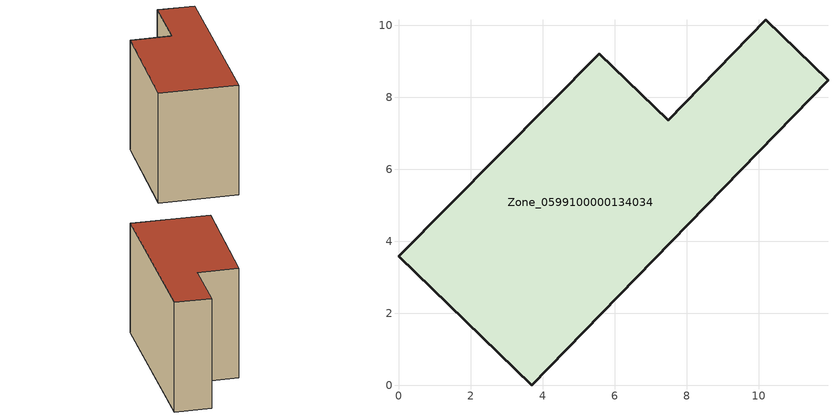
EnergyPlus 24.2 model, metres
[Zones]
Zone_0599100000134034
 floor ground (C_G): 3.7,0 0,3.59 5.57,9.21 7.49,7.36 10.2,10.16 11.93,8.48 z0
 wall outside (C_F): 3.7,0 11.93,8.48 10.2,10.16 7.49,7.36 5.57,9.21 0,3.59 3.7,0 z0:7.58
 roof outside (C_R): 0,3.59 3.7,0 11.93,8.48 10.2,10.16 7.49,7.36 5.57,9.21 z7.58
[BUILDING]
Pand.0599100000134034: North Axis=0; Terrain=City; Loads Convergence Tolerance Value=0.04; Temperature Convergence Tolerance Value=0.4; Solar Distribution=FullExterior; Maximum Number of Warmup Days=25; Minimum Number of Warmup Days=1
[Site:Location]
Rotterdam.The.Hague.AP_ZH_NLD Design_Conditions: Latitude=51.96; Longitude=4.45; Time Zone=1; Elevation=-4.5
[SITE:GROUNDTEMPERATURE:BUILDINGSURFACE]
18, 18, 18, 18, 18, 18, 18, 18, 18, 18, 18, 18
[MATERIAL] Thermal Absorptance=0.9; Solar Absorptance=0.7; Visible Absorptance=0.7
Name | Roughness | Thickness | Conductivity | Density | Specific Heat
G.TC.1946 | MediumSmooth | 0.15 | 1 | 540 | 1210
F.TC.1946 | Rough | 0.3 | 0.857143 | 1920 | 840
R.TC.1946 | MediumRough | 0.2 | 0.909091 | 1500 | 1000
[CONSTRUCTION]
C_G: G.TC.1946
C_F: F.TC.1946
C_R: R.TC.1946
[ZONE]
Zone_0599100000134034: Type=1; Multiplier=1; Ceiling Height=Autocalculate; Volume=Autocalculate; Floor Area=autocalculate; Part of Total Floor Area=Yes
[ZONEINFILTRATION:DESIGNFLOWRATE]
Infil_Zone_0599100000134034: Zone or ZoneList or Space or SpaceList=Zone_0599100000134034; Schedule=AlwaysOn; Design Flow Rate Calculation Method=Flow/Area; Flow Rate per Floor Area=0.003; Constant Term Coefficient=1; Temperature Term Coefficient=0; Velocity Term Coefficient=0; Velocity Squared Term Coefficient=0
[HVACTEMPLATE:ZONE:IDEALLOADSAIRSYSTEM]
Zone_0599100000134034: Maximum Heating Supply Air Temperature=50; Minimum Cooling Supply Air Temperature=13; Maximum Heating Supply Air Humidity Ratio=0.0156; Minimum Cooling Supply Air Humidity Ratio=0.0077; Heating Limit=NoLimit; Cooling Limit=NoLimit; Dehumidification Control Type=ConstantSensibleHeatRatio; Cooling Sensible Heat Ratio=0.7; Dehumidification Setpoint=60; Humidification Control Type=None; Humidification Setpoint=30; Outdoor Air Method=None; Outdoor Air Flow Rate per Person=0.00944; Outdoor Air Flow Rate per Zone Floor Area=0; Outdoor Air Flow Rate per Zone=0; Demand Controlled Ventilation Type=None; Outdoor Air Economizer Type=NoEconomizer; Heat Recovery Type=None; Sensible Heat Recovery Effectiveness=0.7; Latent Heat Recovery Effectiveness=0.65
[ZONECONTROL:THERMOSTAT]
ThermostatControl_Zone_0599100000134034: Zone or ZoneList=Zone_0599100000134034; Control Type Schedule=DualSetpointControlType; Control 1=Thermostat_Zone_0599100000134034; Temperature Difference Between Cutout And Setpoint=0
[THERMOSTATSETPOINT:DUALSETPOINT]
Thermostat_Zone_0599100000134034: Heating Setpoint Temperature Schedule=HeatingSetpoint_Zone_0599100000134034; Cooling Setpoint Temperature Schedule=CoolingSetpoint_Zone_0599100000134034
[SCHEDULE:COMPACT]
HeatingSetpoint_Zone_0599100000134034: Through: 12/31, For: AllDays, Until: 24:00, 21
CoolingSetpoint_Zone_0599100000134034: Through: 12/31, For: AllDays, Until: 24:00, 24
DualSetpointControlType: Through: 12/31, For: AllDays, Until: 24:00, 4
AlwaysOn: Through: 12/31, For: AllDays, Until: 24:00, 1
